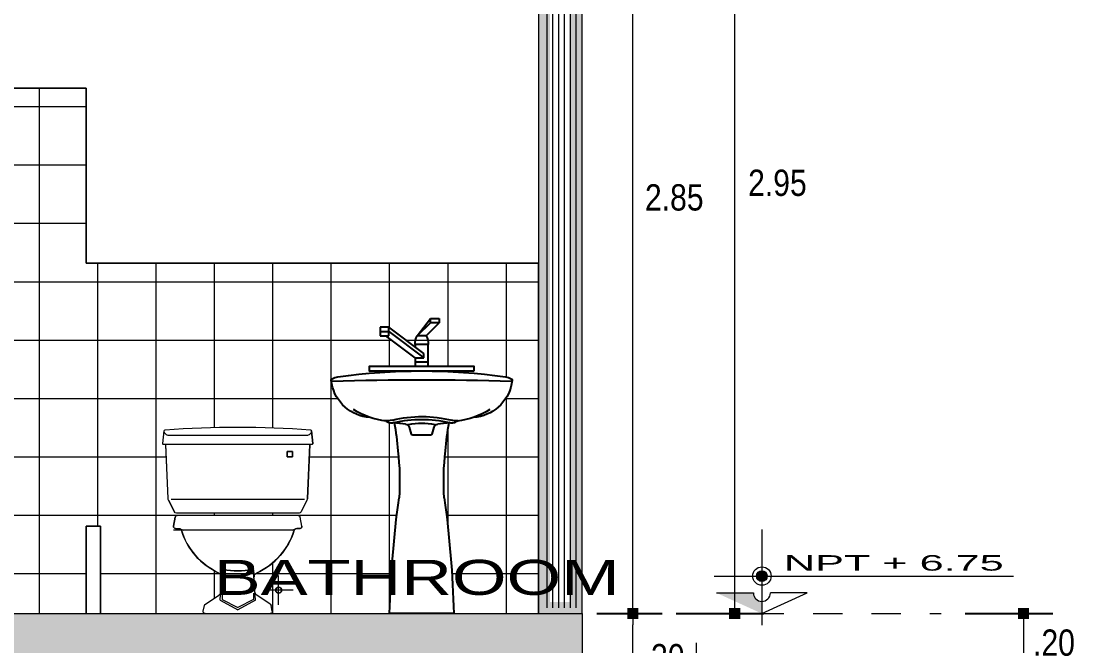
# Model space of a CAD drawing. Header units: millimetres. Extents: x 1555 to 3397, y 790 to 1592.
# Drawn here: x 1718.938 to 1722.561, y 797.353 to 799.492 of the extents above; entities that cross this region are included whole.
import ezdxf

# ---------------------------------------------------------------- set-up
doc = ezdxf.new("R2010")
doc.units = ezdxf.units.MM
doc.linetypes.add('CONTINUA', pattern=[0])
doc.linetypes.add('HIDDEN2', pattern=[4.7624999999999975, 3.174999999999998, -1.587499999999999])
doc.layers.get('0').update_dxf_attribs({"lineweight": 5})
doc.layers.get('Defpoints').update_dxf_attribs({"lineweight": 5})
for name, color, linetype, lineweight in [('0-Hach de Muro Alto', 145, 'Continuous', 5), ('0-Muro Alto', 145, 'Continuous', 5), ('02', 2, 'Continuous', 5), ('CONCRETO DE LOSA ALIGERADO', 251, 'Continuous', 5), ('COTA', 250, 'Continuous', 9), ('LOSA STDIO ARQ', 7, 'Continuous', 13), ('MURO ELEV', 7, 'Continuous', 20), ('TEXT2', 7, 'Continuous', 9), ('texto de escalera', 252, 'Continuous', 9)]:
    doc.layers.add(name, color=color, linetype=linetype, lineweight=lineweight)
doc.layers.add('0-SANIT', color=139, linetype='CONTINUA')
for name, color, linetype, lineweight, true_color in [('APARATOS-SANITARIOS-02', 7, 'Continuous', 13, 0x474e45), ('FLECHAS NPT', 7, 'Continuous', 13, 0x51594d), ('proyecccion', 7, 'Continuous', 9, 0x4b2a49), ('RELLENO DE MURO CORTE', 7, 'Continuous', 5, 0x5b605f), ('TEXTURA SH', 7, 'Continuous', 5, 0x5f8f9f)]:
    doc.layers.add(name, color=color, linetype=linetype, lineweight=lineweight, true_color=true_color)
doc.styles.add('DETALLES', font='techl___.ttf')
doc.styles.add('STYLE1', font='arial.ttf', dxfattribs={"width": 2, "height": 0.065})
doc.styles.add('TEXTO-AMBIENTES', font='GOTHIC.TTF', dxfattribs={"width": 1.5, "height": 0.125})
doc.dimstyles.new('50$0', dxfattribs={"dimscale": 0, "dimtxt": 0.09, "dimasz": 0.038, "dimexe": 0.1, "dimexo": 0.05, "dimgap": 0.02, "dimtad": 2, "dimtih": 1, "dimtoh": 1, "dimlfac": -1, "dimzin": 4, "dimdsep": 46, "dimtxsty": 'DETALLES', "dimblk": 'BOXFILLED', "dimcen": 2.5, "dimclrd": 256, "dimclre": 256, "dimclrt": 256, "dimazin": 0, "dimtfac": 1, "dimtmove": 0, "dimatfit": 2, "dimldrblk": 'DOT', "dimfxl": 0.2, "dimfxlon": 1, "dimtolj": 1, "dimtzin": 0, "dimlwd": -1, "dimarcsym": 0})

# ---------------------------------------------------------------- blocks, each defined once
blk = doc.blocks.new('08')
at = {"layer": '0-SANIT'}
for p, q in [((87.04507369212357, 233.2308533090098), (87.05211288917054, 233.2071760098524)), ((87.05690557095116, 233.2036008611932), (87.11744597145662, 233.203600861193)), ((87.05690557095116, 233.203600861193), (87.08717577120298, 233.203600861193)), ((87.12223865323803, 233.2071760098527), (87.12927785028481, 233.2308533090099)), ((86.97717577119894, 232.592428427897), (87.19717577120674, 232.592428427897))]:
    blk.add_line(p, q, dxfattribs=at)
for centre, radius, start, end in [((87.08717577120298, 231.4095175278598), 2.014083333333336, 81.8127209901912, 98.18727900978902), ((86.78067106628625, 233.3922352793988), 0.0035499504040664, 169.9329668459736, 264.4404851197214), ((86.78270501785846, 233.3918741847464), 0.0056157065251811, 114.2433873927923, 169.9329668459768), ((86.91916892234259, 233.4064563519532), 0.1426308050764352, 186.271216529078, 261.4036405348374), ((87.08717577120298, 223.7811008611924), 9.612499999999931, 88.17070290955546, 91.82929709044451), ((86.81409880926547, 233.3221610680384), 0.0820715027732099, 99.6425033521044, 114.2433873927923), ((87.2551826200652, 233.4064563519532), 0.1426308050764352, 278.5963594651625, 353.728783470922), ((87.36025273314226, 233.3221610680384), 0.0820715027732099, 65.75661260720769, 80.35749664789562), ((87.39164652454748, 233.3918741847464), 0.0056157065251811, 10.06703315402319, 65.75661260720769), ((87.39368047612155, 233.3922352793988), 0.0035499504040664, 275.5595148802786, 10.06703315402639), ((86.99233165990881, 233.5022300300934), 0.2518801346262582, 236.6590644080008, 263.892049885382), ((87.18201988249893, 233.5022300300934), 0.2518801346262582, 276.107950114618, 303.3409355919985), ((86.90301126640954, 233.2937886516301), 0.0288266701460281, 259.6849349654652, 277.9747523212645), ((86.96487908254677, 233.3349897902662), 0.0825706157966858, 268.246867262015, 285.2849628650103), ((86.9619843213277, 233.2398056914471), 0.0124883234263201, 48.17242747926685, 82.53150097110539), ((86.98313447142937, 233.263437949382), 0.0192262231477329, 228.1724274792721, 299.5083657987724), ((87.08717577120298, 232.8417080040499), 0.4256730832410486, 76.33964633221233, 104.1881902887282), ((87.08717577120298, 232.8417080040499), 0.4158928571427728, 76.85632422889596, 103.1436757711107), ((86.36744147079719, 233.1154117162655), 0.6388010195241876, 3.09813212779548, 11.86063549345851), ((87.09283075452907, 233.8562352494145), 0.6177148430277891, 260.6622783658492, 264.364243709984), ((87.0306956467788, 233.226578754988), 0.0150000000006843, 16.55707137709067, 84.36424371143045), ((87.08717577120298, 232.9894758611926), 0.2551250000003096, 79.84078427998246, 100.1592157200175), ((87.14365589562867, 233.226578754989), 0.0149999999995669, 95.63575629103718, 163.4429286253829), ((87.0815207878758, 233.8562352494276), 0.6177148430411902, 275.6357562900782, 279.3377216342137), ((87.80691007160841, 233.1154117162655), 0.6388010195241876, 168.1393645065415, 176.9018678722045), ((87.1912170709784, 233.263437949382), 0.0192262231477329, 240.4916342012276, 311.8275725207279), ((87.20947245986102, 233.3349897902662), 0.0825706157966858, 254.7150371349929, 274.8521757056616), ((87.21236722108007, 233.2398056914471), 0.0124883234263201, 106.4995351413463, 131.8275725207331), ((87.27134027599823, 233.2937886516301), 0.0288266701460281, 262.0252476775565, 280.3150650345349), ((87.05690557095132, 233.2086008611924), 0.0049999999992968, 196.5570713736504, 269.999999998046), ((87.1174459714565, 233.2086008611931), 0.0050000000000541, 270.0000000008142, 343.4429286251789), ((86.20506317576022, 233.0481040346304), 0.8066988150755797, 355.7673589135829, 7.251999638275732), ((87.96928836664542, 233.0481040346304), 0.8066988150755797, 172.7480003617243, 184.2326410864154), ((90.68507814864051, 232.4886815767202), 3.709353508330822, 172.2550944807594, 178.3972862208375), ((83.48927339376498, 232.4886815767202), 3.709353508330992, 1.602713779162419, 7.744905519240548)]:
    blk.add_arc(centre, radius, start, end, dxfattribs=at)
blk = doc.blocks.new('Faucet - single handle front')
for p, q in [((-2, 6), (-2, 5.5)), ((-1, 6), (-2, 6)), ((-0.5, 4), (-2, 5.5)), ((-2, 5.5), (-1, 5.5)), ((-1, 5.5), (-1, 6)), ((0.5, 4), (-1, 6)), ((-1, 5.5), (0.5, 4)), ((-0.25, 2), (3.75, 5)), ((3.75, 4.5), (3.75, 5)), ((3.75, 5), (4.75, 5)), ((4.75, 5), (4.75, 4.5)), ((-0.5, 4), (0.5, 4)), ((3.75, 4.5), (-0.25, 1.5)), ((0.75, 1.5), (4.087420000000009, 4.002999999999985)), ((3.75, 4), (3.75, 4.5)), ((4.75, 4.5), (3.75, 4.5)), ((4.75, 4), (3.75, 4)), ((4.75, 4.5), (4.75, 4)), ((-0.75, 3), (0.75, 3)), ((-0.75, 0.5), (-0.75, 3)), ((0.75, 3), (0.75, 2.738600000000019)), ((-0.25, 1.5), (-0.25, 2)), ((0.75, 1.5), (-0.25, 1.5)), ((0.75, 1.5), (0.75, 0.5)), ((-0.75, 1), (0.75, 1))]:
    blk.add_line(p, q)
blk.add_lwpolyline([(-6, 0), (-6, 0.5), (6, 0.5), (6, 0)], close=True)
for centre, start, end in [((1.254260000000002, 3.030199999999978), 151.0646, 180.8629), ((-1.254260000000002, 3.030199999999978), 359.1371, 28.93536)]:
    blk.add_arc(centre, 2.004481999999999, start, end)
blk = doc.blocks.new('A$C595F2AF5')
at = {"layer": 'APARATOS-SANITARIOS-02'}
for p, q in [((-0.2499080307029544, 0.0879396269036761), (-0.2455712646665233, 0.1313072872643488)), ((-0.22990324565626, 0.1156367212921623), (0.2443458891061709, 0.1156367212921623)), ((0.2643506741510464, 0.0879396269036761), (0.2600139081164343, 0.1313072872643488)), ((-0.2469233926785819, 0.0846416390098739), (0.2613660361266739, 0.0846416390098739)), ((-0.2313771207309401, -0.1001260242816215), (-0.2391952191983364, 0.0835992896739981)), ((0.245819764180851, -0.1001260242816215), (0.2536378626459736, 0.0835992896739981)), ((-0.1807488546974127, 0.04264830172371601), (-0.1807488546974127, 0.06114536695702099)), ((-0.1807488546974127, 0.06114536695702099), (-0.1622517894643352, 0.06114536695702099)), ((-0.1622517894643352, 0.04264830172371601), (-0.1807488546974127, 0.04264830172371601)), ((-0.1622517894643352, 0.06114536695702099), (-0.1622517894643352, 0.04264830172371601)), ((-0.2298073400497742, -0.1061955444673686), (-0.2099553663747429, -0.1458994918167491)), ((-0.2208923018588393, -0.103328537412267), (0.2353349453092051, -0.103328537412267)), ((0.2442499834996852, -0.1061955444673686), (0.2243980098241991, -0.1458994918167491)), ((-0.2126470131565838, -0.1952406418962482), (-0.2069790241853298, -0.1640667025536686)), ((-0.2028010839535455, -0.1503210815184275), (0.2172437274034564, -0.1503210815184275)), ((-0.200093027355706, -0.1583198124295677), (0.214535670805617, -0.1583198124295677)), ((0.2270896566064948, -0.1952406418962482), (0.2214216676352407, -0.1640667025536686)), ((-0.2067447301592438, -0.2023128324432264), (-0.1944960225750947, -0.2023128324432264)), ((-0.1799534254946593, -0.2083118806273205), (0.2271864217923394, -0.2083118806273205)), ((0.2211873736100642, -0.2023128324432264), (0.2089386660250057, -0.2023128324432264)), ((-0.0530044169045141, -0.4482738079742603), (-0.0469966700734403, -0.3461421118619228)), ((0.0674470603526061, -0.4482738079742603), (0.0614393135233513, -0.3461421118619228)), ((-0.1327564692269334, -0.4642712697972229), (-0.1327564692269334, -0.3642871334030815)), ((-0.1827485374255957, -0.4142792015996975), (-0.0827644010305449, -0.4142792015996975)), ((-0.10385895178797, -0.4616849703307935), (-0.0580340490701019, -0.4314153098192719)), ((-0.0466089235928848, -0.4238684379448614), (-0.0462102903898085, -0.4460418037425598)), ((0.0610515670427958, -0.4238684379448614), (0.0606529338397195, -0.4460418037425598)), ((0.118301595237881, -0.4616849703307935), (0.0724766925195581, -0.4314153098192719)), ((-0.1109909781994247, -0.4858313451398999), (-0.106851360922974, -0.4660885550493959)), ((-0.0530044169045141, -0.4482738079742603), (0.0072213217249555, -0.4809484954347454)), ((-0.0462102903898085, -0.4460418037425598), (0.0072213217249555, -0.4738382964106905)), ((0.0606529338397195, -0.4460418037425598), (0.0072213217249555, -0.4738382964106905)), ((0.0674470603526061, -0.4482738079742603), (0.0072213217249555, -0.4809484954347454)), ((0.1254336216493357, -0.4858313451398999), (0.121294004371066, -0.4660885550493959)), ((0.1185836898198431, -0.4942665107163294), (-0.1041410463694774, -0.4942665107163294))]:
    blk.add_line(p, q, dxfattribs=at)
blk.add_circle((-0.1327564692269334, -0.4142792015996975), 0.0099984136394753, dxfattribs=at)
for centre, radius, start, end in [((-0.2415917472999354, 0.1309093355279174), 0.0039993654557901, 94.47587080924713, 174.289406862503), ((-0.2288223222290071, 0.1323854882519981), 0.0167836107591696, 183.6832918305656, 273.6926049631719), ((0.0072213217249555, -3.047673883982156), 3.192306004828801, 85.52412919072685, 94.47587080927313), ((0.2432649656784633, 0.1323854882519981), 0.0167836107591696, 266.3073950368281, 356.3167081694343), ((0.2560343907493916, 0.1309093355279174), 0.0039993654557901, 5.710593137497049, 85.52412919075284), ((-0.2469233926785819, 0.0876411631014662), 0.0029995240918426, 174.289406862503, 270), ((-0.238196281850378, 0.0836417976457824), 0.0009998413639475, 90, 182.4366482468057), ((0.25263892529847, 0.0836417976457824), 0.0009998413639475, 357.5633517531943, 90), ((0.2613660361266739, 0.0876411631014662), 0.0029995240918426, 270, 5.710593137497049), ((-0.2163930605097448, -0.0994884046982634), 0.014997620459213, 182.4366482468057, 206.565051177078), ((0.2308357039596558, -0.0994884046982634), 0.014997620459213, 333.434948822922, 357.5633517531943), ((-0.2028010839535455, -0.142322350605923), 0.0079987309115803, 206.565051177078, 270), ((-0.200093027355706, -0.1653187019768438), 0.0069988895476327, 90, 169.6951535312304), ((0.214535670805617, -0.1653187019768438), 0.0069988895476327, 10.30484646876953, 90), ((0.2172437274034564, -0.142322350605923), 0.0079987309115803, 270, 333.434948822922), ((-0.2067447301592438, -0.1963137842591322), 0.0059990481836852, 169.6951535312304, 270), ((-0.1967702223114429, -0.2144772669877284), 0.0123751950375931, 29.88132701369106, 79.41052305709412), ((-0.1797307635447396, -0.1939309382834153), 0.0143826659923272, 226.6182064325066, 270.8870469194073), ((0.039001210996048, -0.1410143389585983), 0.2348884714201915, 196.6490395032289, 245.817523953367), ((-0.0245585675461371, -0.1410143389585983), 0.2348884714201915, 294.182476046633, 343.3509604967711), ((0.1941734069946506, -0.1939309382834153), 0.0143826659923272, 269.1129530805927, 313.3817935674934), ((0.2112128657595349, -0.2144772669877284), 0.0123751950375931, 100.5894769429058, 150.1186729863089), ((0.2211873736100642, -0.1963137842591322), 0.0059990481836852, 270, 10.30484646876953), ((-0.0633631377500024, -0.3689717889811845), 0.014997620459213, 356.6335393365656, 65.81752395336697), ((-0.0440023220403418, -0.3463182499818913), 0.0029995240918426, 78.91429334802227, 176.6335393365656), ((0.0072213217249555, -0.0848839533990713), 0.2634057181805171, 258.9142933480223, 281.0857066519777), ((0.0584449654902528, -0.3463182499818913), 0.0029995240918426, 3.366460663434391, 101.0857066519777), ((0.0778057811980943, -0.3689717889811845), 0.014997620459213, 114.182476046633, 183.3664606634345), ((-0.0663001691332283, -0.4189013225033023), 0.014997620459213, 303.4467748077149, 356.6335393365656), ((0.0807428125813203, -0.4189013225033023), 0.014997620459213, 183.3664606634345, 236.553225192285), ((-0.1000014290925719, -0.4675248310778671), 0.0069988895476327, 123.4467748077149, 168.1579238846659), ((0.1144440725424829, -0.4675248310778671), 0.0069988895476327, 11.84207611533414, 56.55322519228507), ((-0.1041410463694774, -0.4872676211681437), 0.0069988895476327, 168.1579238846659, 270), ((0.1185836898198431, -0.4872676211681437), 0.0069988895476327, 270, 11.84207611533414)]:
    blk.add_arc(centre, radius, start, end, dxfattribs=at)
blk = doc.blocks.new('_BOXFILLED')
at = {"color": 0, "linetype": 'ByBlock'}
blk.add_line((-0.5, 0), (-1, 0), dxfattribs=at)
blk.add_solid([(-0.5, 0.5), (0.5, 0.5), (-0.5, -0.5), (0.5, -0.5)], dxfattribs=at)
blk = doc.blocks.new('*D542')
at = {"layer": 'COTA', "lineweight": -2, "transparency": 16777216}
for p, q in [((1720.909811800446, 797.4632360778785), (1721.133232467615, 797.4632360778785)), ((1720.909811800446, 797.1632360778785), (1721.133232467615, 797.1632360778785))]:
    blk.add_line(p, q, dxfattribs=at)
at = {"layer": 'COTA', "transparency": 16777216}
blk.add_line((1721.033232467616, 797.2012360778785), (1721.033232467616, 797.4252360778785), dxfattribs=at)
at = {"layer": 'Defpoints', "color": 0, "transparency": 16777216}
for p in [(1720.859811800446, 797.4632360778785), (1721.033232467616, 797.4632360778785), (1720.859811800446, 797.1632360778785)]:
    blk.add_point(p, dxfattribs=at)
at = {"layer": 'COTA', "transparency": 16777216, "xscale": 0.038, "yscale": 0.038, "zscale": 0.038}
for p, rotation in [((1721.033232467616, 797.4632360778785), 90), ((1721.033232467616, 797.1632360778785), 270)]:
    blk.add_blockref('_BOXFILLED', p, dxfattribs=dict(at, rotation=rotation))
at = {"layer": 'COTA', "transparency": 16777216, "insert": (1721.138758783405, 797.3132360778787), "char_height": 0.09, "attachment_point": 5, "style": 'DETALLES'}
blk.add_mtext('\\A1;.30', dxfattribs=at)
blk = doc.blocks.new('_Dot')
at = {"layer": '02', "color": 0, "lineweight": -2}
blk.add_line((-0.5, 0), (-1, 0), dxfattribs=at)
at = {"layer": '02', "color": 0, "const_width": 0.5}
blk.add_lwpolyline([(-0.25, 0, 1), (0.25, 0, 1)], format="xyb", close=True, dxfattribs=at)
blk = doc.blocks.new('*D543')
at = {"layer": 'COTA', "lineweight": -2, "transparency": 16777216}
for p, q in [((1720.909811800446, 800.3132360778703), (1721.133232467615, 800.3132360778703)), ((1720.909811800446, 797.4632360778785), (1721.133232467615, 797.4632360778785))]:
    blk.add_line(p, q, dxfattribs=at)
at = {"layer": 'COTA', "transparency": 16777216}
blk.add_line((1721.033232467616, 797.5012360778785), (1721.033232467616, 800.2752360778703), dxfattribs=at)
at = {"layer": 'Defpoints', "color": 0, "transparency": 16777216}
for p in [(1720.859811800446, 800.3132360778703), (1721.033232467616, 800.3132360778703), (1720.859811800446, 797.4632360778785)]:
    blk.add_point(p, dxfattribs=at)
at = {"layer": 'COTA', "transparency": 16777216, "xscale": 0.038, "yscale": 0.038, "zscale": 0.038}
for p, rotation in [((1721.033232467616, 800.3132360778703), 90), ((1721.033232467616, 797.4632360778785), 270)]:
    blk.add_blockref('_BOXFILLED', p, dxfattribs=dict(at, rotation=rotation))
at = {"layer": 'COTA', "transparency": 16777216, "insert": (1721.1752719413, 798.8882360778747), "char_height": 0.09, "attachment_point": 5, "style": 'DETALLES'}
blk.add_mtext('\\A1;2.85', dxfattribs=at)
blk = doc.blocks.new('*D547')
at = {"layer": 'COTA', "lineweight": -2, "transparency": 16777216}
for p, q in [((1722.172065817117, 797.4632360778785), (1722.472065817117, 797.4632360778785)), ((1722.172065817117, 797.2632360778784), (1722.472065817117, 797.2632360778784))]:
    blk.add_line(p, q, dxfattribs=at)
at = {"layer": 'COTA', "transparency": 16777216}
blk.add_line((1722.372065817117, 797.4252360778785), (1722.372065817117, 797.3012360778785), dxfattribs=at)
at = {"layer": 'Defpoints', "color": 0, "transparency": 16777216}
for p in [(1722.089438430541, 797.4632360778785), (1722.089438430541, 797.2632360778784), (1722.372065817117, 797.2632360778784)]:
    blk.add_point(p, dxfattribs=at)
at = {"layer": 'COTA', "transparency": 16777216, "xscale": 0.038, "yscale": 0.038, "zscale": 0.038}
for p, rotation in [((1722.372065817117, 797.4632360778785), 90), ((1722.372065817117, 797.2632360778784), 270)]:
    blk.add_blockref('_BOXFILLED', p, dxfattribs=dict(at, rotation=rotation))
at = {"layer": 'COTA', "transparency": 16777216, "insert": (1722.476210553959, 797.3632360778787), "char_height": 0.09, "attachment_point": 5, "style": 'DETALLES'}
blk.add_mtext('\\A1;.20', dxfattribs=at)
blk = doc.blocks.new('*D551')
at = {"layer": 'COTA', "lineweight": -2, "transparency": 16777216}
for p, q in [((1721.182276456017, 800.4132360778704), (1721.482276456017, 800.4132360778704)), ((1721.182276456017, 797.4632360778785), (1721.482276456017, 797.4632360778785))]:
    blk.add_line(p, q, dxfattribs=at)
at = {"layer": 'COTA', "transparency": 16777216}
blk.add_line((1721.382276456017, 797.5012360778785), (1721.382276456017, 800.3752360778703), dxfattribs=at)
at = {"layer": 'Defpoints', "color": 0, "transparency": 16777216}
for p in [(1720.859811800445, 800.4132360778704), (1721.382276456017, 800.4132360778704), (1720.859811800446, 797.4632360778785)]:
    blk.add_point(p, dxfattribs=at)
at = {"layer": 'COTA', "transparency": 16777216, "xscale": 0.038, "yscale": 0.038, "zscale": 0.038}
for p, rotation in [((1721.382276456017, 800.4132360778704), 90), ((1721.382276456017, 797.4632360778785), 270)]:
    blk.add_blockref('_BOXFILLED', p, dxfattribs=dict(at, rotation=rotation))
at = {"layer": 'COTA', "transparency": 16777216, "insert": (1721.528658034964, 798.9382360778746), "char_height": 0.09, "attachment_point": 5, "style": 'DETALLES'}
blk.add_mtext('\\A1;2.95', dxfattribs=at)

msp = doc.modelspace()

# ---------------------------------------------------------------- hatches: boundary and pattern name
at = {"linetype": 'Continuous'}
h = msp.add_hatch(color=256, dxfattribs=at)
h.paths.add_polyline_path([(1721.475468365607, 797.4632360778783), (1721.475468365607, 797.504926701366, -0.4142135623731483), (1721.446540239861, 797.5338548271126), (1721.412352282992, 797.5338548271126), (1721.395748355455, 797.4995641072007)])
h.paths.add_polyline_path([(1721.395748355455, 797.4995641072007), (1721.412352282992, 797.5338548271126), (1721.320499117042, 797.5338548271126)])
at = {"layer": 'CONCRETO DE LOSA ALIGERADO'}
h = msp.add_hatch(dxfattribs=at)
h.set_pattern_fill('CONCRETE', color=256, scale=0.18, style=0, pattern_type=2)
h.set_pattern_definition([(45, (290.8531900736515, -163.357385464063), (0, 0.1800008193761351), [0.0254556, -0.050913, 0.0127278, -0.0763668, 0.0254556, -0.06363964116000001]), (135, (290.9701900736515, -163.348385464063), (-0.1800008193761351, 0), [0.02545578, -0.0381834, 0.0127278, -0.063639, 0.02545578, -0.08909668116000001]), (63.43494882, (290.8261900736516, -163.3843854640631), (9.1798e-12, 0.1800000000000169), [0.02012399999999982, -0.08049599999999918, 0.02012399999999982, -0.08050211801999918]), (116.5650512, (290.8261900736516, -163.3843854640631), (-7.20117e-11, 0.1800000000000169), [0.02012399999999982, -0.08049599999999918, 0.02012399999999982, -0.08050211801999918]), (0, (290.8261900736516, -163.3663854640631), (0, 0.18), [0.009000000000000001, -0.07200000000000001, 0.018, -0.07200000000000001, 0.009000000000000001]), (0, (290.8261900736516, -163.339385464063), (0, 0.18), [-0.027, 0.018, -0.07200000000000001, 0, -0.063, 0]), (0, (290.8261900736516, -163.3303854640631), (0, 0.18), [-0.07200000000000001, 0, -0.05400000000000001, 0.018, -0.036, 0]), (0, (290.8261900736516, -163.3033854640631), (0, 0.18), [-0.036, 0, -0.045, 0.018, -0.081, 0]), (0, (290.8261900736516, -163.276385464063), (0, 0.18), [-0.036, 0.018, -0.07200000000000001, 0.018, -0.036, 0]), (0, (290.8261900736516, -163.2313854640631), (0, 0.18), [-0.027, 0.018, -0.036, 0, -0.099, 0]), (0, (290.8261900736516, -163.2223854640631), (0, 0.18), [-0.036, 0, -0.108, 0.018, -0.018, 0]), (90, (290.8351900736516, -163.348385464063), (-0.18, 0), [-0.05400000000000001, 0, -0.05400000000000001, 0, -0.07200000000000001, 0]), (90, (290.8531900736515, -163.3843854640631), (-0.18, 0), [-0.027, 0.018, -0.07200000000000001, 0, -0.063, 0]), (90, (290.8711900736516, -163.3843854640631), (-0.18, 0), [-0.07200000000000001, 0, -0.063, 0.018, -0.027, 0]), (90, (290.9701900736515, -163.3843854640631), (-0.18, 0), [-0.036, 0.018, -0.09, 0.018, -0.018, 0]), (90, (290.8441900736516, -163.3663854640631), (-0.18, 0), [-0.05400000000000001, 0, -0.063, 0, -0.063, 0]), (90, (290.8621900736516, -163.3663854640631), (-0.18, 0), [-0.045, 0, -0.099, 0, -0.036, 0]), (90, (290.8801900736517, -163.357385464063), (-0.18, 0), [-0.09, 0, -0.027, 0, -0.063, 0]), (90, (290.8891900736517, -163.3753854640631), (-0.18, 0), [-0.081, 0, -0.036, 0, -0.045, 0]), (90, (290.9071900736514, -163.348385464063), (-0.18, 0), [-0.07200000000000001, 0, -0.027, 0, -0.07200000000000001, 0]), (90, (290.9161900736514, -163.339385464063), (-0.18, 0), [-0.081, 0, -0.036, 0, -0.063, 0]), (90, (290.9251900736515, -163.3843854640631), (-0.18, 0), [-0.108, 0, -0.045, 0, -0.027, 0]), (90, (290.9341900736515, -163.357385464063), (-0.18, 0), [-0.036, 0, -0.07200000000000001, 0, -0.07200000000000001, 0]), (90, (290.9431900736515, -163.3663854640631), (-0.18, 0), [-0.081, 0, -0.045, 0, -0.05400000000000001, 0]), (90, (290.9521900736515, -163.3753854640631), (-0.18, 0), [-0.07200000000000001, 0, -0.05400000000000001, 0, -0.05400000000000001, 0]), (90, (290.9701900736515, -163.3663854640631), (-0.18, 0), [-0.05400000000000001, 0, -0.05400000000000001, 0, -0.07200000000000001, 0]), (90, (290.9881900736516, -163.357385464063), (-0.18, 0), [-0.07200000000000001, 0, -0.036, 0, -0.07200000000000001, 0]), (90, (290.9971900736516, -163.348385464063), (-0.18, 0), [-0.027, 0, -0.108, 0, -0.045, 0])])
h.paths.add_polyline_path([(1720.609811800446, 797.1632360778783), (1720.859811800446, 797.1632360778784), (1720.859811800446, 797.4632360778874), (1711.859811800447, 797.4632360778874), (1711.859811800447, 797.1632360778784), (1712.109811800447, 797.1632360778785), (1712.109811800447, 797.2632360778875), (1715.559811800447, 797.2632360778787), (1715.559811800447, 797.1632360778785), (1715.809811800447, 797.1632360778785), (1715.809811800447, 797.2632360778787), (1716.909811800448, 797.2632360778786), (1716.909811800448, 797.1632360778787), (1717.159811800446, 797.1632360778785), (1717.159811800446, 797.2632360778787), (1720.609811800446, 797.2632360778875)])
at = {"layer": 'FLECHAS NPT', "ltscale": 0.8}
h = msp.add_hatch(color=256, dxfattribs=at)
h.paths.add_polyline_path([(1721.475468365608, 797.5732694690561), (1721.475468365608, 797.591658923495), (1721.457078911169, 797.591658923495, 0.414213562373095)])
h.paths.add_polyline_path([(1721.493857820047, 797.591658923495), (1721.475468365608, 797.591658923495), (1721.475468365608, 797.5732694690561, 0.414213562373095)])
h.paths.add_polyline_path([(1721.493857820047, 797.591658923495, 0.414213562373095), (1721.475468365608, 797.6100483779338), (1721.475468365608, 797.591658923495)])
h.paths.add_polyline_path([(1721.475468365608, 797.591658923495), (1721.475468365608, 797.6100483779338, 0.414213562373095), (1721.457078911169, 797.591658923495)])
at = {"layer": 'RELLENO DE MURO CORTE'}
h = msp.add_hatch(dxfattribs=at)
h.set_pattern_fill('_USER', color=256, scale=0.02, angle=90, style=0, pattern_type=0)
h.set_pattern_definition([(90, (-15.16078076345252, 10.08726843594229), (-0.02, 1.224606353822377e-18), [])])
h.paths.add_polyline_path([(1720.839811800446, 800.2932360778761), (1720.729811800446, 800.2932360778761), (1720.729811800446, 797.4832360778785), (1720.839811800446, 797.4832360778785)])
at = {"layer": 'TEXTURA SH'}
h = msp.add_hatch(dxfattribs=at)
h.set_pattern_fill('_USER', color=256, scale=0.2, angle=90, style=0, double=1, pattern_type=0)
h.set_pattern_definition([(90, (0, 0), (-0.2, 1.224606353822377e-17), []), (180, (0, 0), (-2.449212707644755e-17, -0.2), [])])
h.paths.add_polyline_path([(1719.430686623931, 798.0923990926623, -0.03907921678244236), (1719.928936976968, 798.0923990926622, -0.3630491229338544), (1719.93260438684, 798.0888098758594), (1719.936941152878, 798.0454422154988, -0.4437164408480133), (1719.933956514853, 798.0421442276045), (1719.926272696664, 798.0421442276045), (1719.918410242905, 797.8573765643124, -0.1056707213335094), (1719.916840462223, 797.8513070441267), (1719.896988488549, 797.8116030967785, -0.2840790438422734), (1719.889834206128, 797.8071815070773), (1719.469789394771, 797.8071815070773, -0.2840790438366647), (1719.46263511235, 797.8116030967783), (1719.442783138676, 797.8513070441265, -0.1056707213395275), (1719.441213357994, 797.8573765643126), (1719.433350904238, 798.0421442276047), (1719.425667086048, 798.0421442276045, -0.4437164408295418), (1719.422682448024, 798.0454422154986), (1719.42701921406, 798.0888098758592, -0.3630491228744778)], flags=16)
h.paths.add_polyline_path([(1718.615859147809, 798.4646007135981, -1), (1718.755936366846, 798.4646007135981, -1)], flags=16)
h.paths.add_polyline_path([(1719.49285971518, 797.7491889843192), (1719.492859781443, 797.7491889843193, -0.1240485448414058), (1719.486044362105, 797.7509062626937, 0.2198860968147729), (1719.615371026843, 797.6022123106196, -0.3113886581931119), (1719.62419908114, 797.5876501090163), (1719.625593808652, 797.6113604767327, -0.4542476396864336), (1719.629164896662, 797.6141278935686, 0.09704396884753576), (1719.730458704237, 797.6141278935684, -0.4542476396607027), (1719.734029792248, 797.6113604767327), (1719.735424519762, 797.5876501090152, -0.3113886582178247), (1719.744252574057, 797.6022123106201, 0.2198860968132108), (1719.873579238795, 797.7509062626937, -0.1230649855574276), (1719.866819553282, 797.749189092049), (1719.866847386816, 797.7491892267113, 0.1567061608091057), (1719.875209135734, 797.7519295356736, -0.1467558124204738), (1719.881529144752, 797.7551897561516), (1719.893777852334, 797.755189756152, 0.4679280380102448), (1719.899680135331, 797.7622619466988), (1719.89401214636, 797.7934358860415, 0.3624646087647312), (1719.88712614953, 797.7991827761656), (1719.472497451369, 797.7991827761656, 0.3624646087628604), (1719.465611454539, 797.7934358860416), (1719.459943465567, 797.7622619466987, 0.4679280380051562), (1719.465845748565, 797.755189756152), (1719.478094456149, 797.7551897561516, -0.1467558125783224), (1719.484414465173, 797.7519295356683, 0.1581935695449581)], flags=16)
h.paths.add_polyline_path([(1719.849284911639, 798.0186479555518), (1719.867781976872, 798.0186479555518), (1719.867781976872, 798.0001508903185), (1719.849284911639, 798.0001508903185)], flags=0)
h.paths.add_polyline_path([(1718.653798544986, 798.4646007135981, -1), (1718.717996969669, 798.4646007135981, -1)], flags=0)
h.paths.add_polyline_path([(1720.324811800384, 798.4144085111745), (1720.369811800384, 798.4594085111745), (1720.339811800384, 798.4594085111745), (1720.294811800384, 798.4144085111745)], flags=16)
h.paths.add_polyline_path([(1719.999811800384, 798.2636634615403, -0.2478898229308104), (1720.003035161444, 798.2678022889459, -0.07043195276745214), (1720.025138645839, 798.274188981789, -0.03546890884489629), (1720.309811800384, 798.2944085111748), (1720.129811800384, 798.2944085111745), (1720.129811800384, 798.3094085111745), (1720.287311800384, 798.3094085111745), (1720.287311800384, 798.3394085111745), (1720.1873092035, 798.4144085111745), (1720.167311800384, 798.4144085111745), (1720.167311800384, 798.4294085111745), (1720.167311800384, 798.4444085111745), (1720.197311800384, 798.4444085111745), (1720.287311800384, 798.3769085111745), (1720.287311800384, 798.3844085111746), (1720.332311800384, 798.3844085111746), (1720.332311800384, 798.3094085111745), (1720.489811800384, 798.3094085111745), (1720.489811800384, 798.2944085111745), (1720.309811800384, 798.2944085111748, -0.03573894834407659), (1720.596635750137, 798.2738807189436, -0.06379470761123925), (1720.616588439324, 798.267802288946, -0.2478898229224092), (1720.619811800384, 798.2636634615407, -0.47380844932761), (1720.61619822252, 798.2595244282643, 0.0159292107346762), (1720.003875440572, 798.2595387701787, -0.5165789756875072)], flags=16)
h.paths.add_polyline_path([(1719.829788005041, 797.5432233869951, -1), (1719.809791177762, 797.5432233869951, -1)], flags=16)
edge = h.paths.add_edge_path()
edge.add_arc((1720.404655912446, 798.373037680181), 0.2518801346263325, 276.1079526238716, 289.7999328934635)
edge.add_arc((1720.49391837561, 798.1646043571393), 0.02882667014610254, 262.141496872694, 278.2728350500489)
edge.add_arc((1720.477818650107, 798.2772640020584), 0.1426308050764683, 278.1611329991602, 353.7287845474347)
edge.add_arc((1720.616328707242, 798.2630720042484), 0.003549950404056883, 267.9915424837188, 336.97905675201173, ccw=False)
edge.add_arc((1720.309811800604, 788.6519085111694), 9.612499999997329, 88.17342308747796, 91.82385673920813)
edge.add_arc((1720.003450970496, 798.2630632521254), 0.003549950404056884, 185.9517314278491, 276.8673256956735, ccw=False)
edge.add_arc((1720.141804951561, 798.2772640015504), 0.1426308050764683, 185.8626307953499, 261.4036455072378)
edge.add_arc((1720.125647265587, 798.1645963070717), 0.02882667014569452, 259.6850203818558, 277.9747737549722)
edge.add_arc((1720.214967690177, 798.3730376796831), 0.2518801346263326, 250.200062068552, 262.1419578862426)
edge.add_arc((1720.187429043853, 798.2058047011701), 0.08257061579616956, 265.2077558000195, 283.9234048616109)
edge.add_arc((1720.187412015705, 798.2058005112098), 0.08257061579624564, 268.3201184407696, 283.93557312529725, ccw=False)
edge.add_arc((1720.18442728095, 798.1107898088374), 0.01248832342634873, 46.97235582518772, 87.41080328247102, ccw=False)
edge.add_arc((1720.205770500608, 798.1342455993633), 0.01922622314766897, 228.172427478123, 299.5083658014905)
edge.add_arc((1719.590077499978, 797.9862193662455), 0.638801019525301, 3.098132155623773, 11.860635493549125, ccw=False)
edge.add_arc((1719.427699204941, 797.9189116846114), 0.8066988150757356, -4.232641086366812, 7.251999660100921, ccw=False)
edge.add_arc((1723.907714177822, 797.3594892267014), 3.709353508330805, 172.2550944807516, 178.3972862208344)
edge.add_line((1720.19981180038, 797.4632360778785), (1719.791174168544, 797.4632360778791))
edge.add_arc((1719.791174168544, 797.4702349674267), 0.0069988895475981, 270, 371.8420761157098)
edge.add_line((1719.798024100374, 797.4716712434555), (1719.793884483097, 797.4914140335454))
edge.add_arc((1719.787034551267, 797.4899777575171), 0.006998889547536358, 11.84207611206623, 56.55322519014773)
edge.add_line((1719.790892073963, 797.4958176182645), (1719.745067171246, 797.5260872787751))
edge.add_arc((1719.753333291308, 797.5386012660915), 0.01499762045928464, 183.3664606641949, 236.5532251923116, ccw=False)
edge.add_line((1719.738361551145, 797.5377205754935), (1719.740037539079, 797.5092287806206))
edge.add_line((1719.740037539079, 797.5092287806206), (1719.67981180045, 797.4765540931601))
edge.add_line((1719.67981180045, 797.4765540931601), (1719.619586061822, 797.5092287806206))
edge.add_line((1719.619586061822, 797.5092287806206), (1719.621262049756, 797.5377205754938))
edge.add_arc((1719.606290309593, 797.5386012660916), 0.01499762045935389, 303.4467748072096, 356.63353933672323, ccw=False)
edge.add_line((1719.614556429655, 797.526087278775), (1719.568731526937, 797.4958176182645))
edge.add_arc((1719.572589049632, 797.4899777575166), 0.006998889547705224, 123.4467748046942, 168.157923878443)
edge.add_line((1719.565739117803, 797.4914140335461), (1719.561599500525, 797.4716712434558))
edge.add_arc((1719.568449432355, 797.4702349674267), 0.00699888954763334, 168.1579238815576, 270)
edge.add_line((1719.568449432355, 797.4632360778791), (1719.209811800448, 797.4632360778785))
edge.add_line((1719.209811800448, 797.4632360778785), (1719.209811800448, 797.7632360778784))
edge.add_line((1719.209811800448, 797.7632360778784), (1719.159811800448, 797.7632360778784))
edge.add_line((1719.159811800448, 797.7632360778784), (1719.159811800448, 797.4632360778785))
edge.add_line((1719.159811800448, 797.4632360778785), (1718.259811800444, 797.4632360778785))
edge.add_line((1718.259811800444, 797.4632360778785), (1718.259811800444, 799.2632360778784))
edge.add_line((1718.259811800444, 799.2632360778784), (1719.159811800448, 799.2632360778784))
edge.add_line((1719.159811800448, 799.2632360778784), (1719.159811800448, 798.6632360778785))
edge.add_line((1719.159811800448, 798.6632360778785), (1720.709811800446, 798.6632360778785))
edge.add_line((1720.709811800446, 798.6632360778785), (1720.709811800446, 797.4632360778785))
edge.add_line((1720.709811800446, 797.4632360778785), (1720.419811800388, 797.4632360778785))
edge.add_arc((1716.711909422946, 797.3594892267014), 3.709353508331015, 1.602713779165484, 7.744905519247824)
edge.add_arc((1721.191924395827, 797.9189116846117), 0.8066988150757541, 172.7480003396385, 184.2326410863828, ccw=False)
edge.add_arc((1721.029546100791, 797.9862193662469), 0.6388010195249713, 168.1393645066888, 176.9018678441612, ccw=False)
edge.add_arc((1720.413853100158, 798.1342455993638), 0.01922622314801561, 240.491634206153, 311.8275725202424)
edge.add_arc((1720.435003250259, 798.1106133414287), 0.01248832342612327, 106.499535141948, 131.8275725214454, ccw=False)

# ---------------------------------------------------------------- linework, layer by layer
at = {"layer": '0-Hach de Muro Alto', "const_width": 0.04}
msp.add_lwpolyline([(1720.839811800446, 800.2932360778761), (1720.729811800446, 800.2932360778761), (1720.729811800446, 797.4832360778785), (1720.839811800446, 797.4832360778785)], close=True, dxfattribs=at)
at = {"layer": '0-Muro Alto'}
msp.add_lwpolyline([(1720.859811800446, 800.3132360778761), (1720.709811800446, 800.3132360778761), (1720.709811800446, 797.4632360778785), (1720.859811800446, 797.4632360778785)], close=True, dxfattribs=at)
at = {"layer": 'APARATOS-SANITARIOS-02'}
msp.add_lwpolyline([(1719.209811800448, 797.7632360778784), (1719.159811800448, 797.7632360778784), (1719.159811800448, 797.4632360778785), (1719.209811800448, 797.4632360778785)], close=True, dxfattribs=at)
at = {"layer": 'FLECHAS NPT', "ltscale": 0.8}
for p, q in [((1721.475468365608, 797.7517493369052), (1721.475468365608, 797.4232722620977)), ((1721.311800192361, 797.591658923495), (1722.337375142965, 797.591658923495)), ((1721.320499117042, 797.5338548271131), (1721.446540239861, 797.5338548271131)), ((1721.475468365608, 797.4632360778785), (1721.630437614171, 797.5338548271136)), ((1721.475468365607, 797.4632360778778), (1721.63043761417, 797.5338548271131)), ((1721.630437614171, 797.5338548271136), (1721.504396491355, 797.5338548271136)), ((1721.63043761417, 797.5338548271131), (1721.504396491354, 797.5338548271131))]:
    msp.add_line(p, q, dxfattribs=at)
for radius in [0.0316040277063011, 0.0183894544388658]:
    msp.add_circle((1721.475468365608, 797.591658923495), radius, dxfattribs=at)
msp.add_arc((1721.475468365607, 797.533854827113), 0.028928125746837, 180, 0, dxfattribs=at)
at = {"layer": 'LOSA STDIO ARQ'}
msp.add_lwpolyline([(1720.859811800446, 797.4632360778785), (1720.859811800446, 797.1632360778785), (1720.609811800446, 797.1632360778785), (1720.609811800446, 797.2632360778787), (1717.159811800446, 797.2632360778787), (1717.159811800446, 797.1632360778785), (1716.909811800448, 797.1632360778785), (1716.909811800448, 797.2632360778787), (1715.809811800447, 797.2632360778787), (1715.809811800447, 797.1632360778785), (1715.559811800447, 797.1632360778785), (1715.559811800447, 797.2632360778787), (1712.109811800447, 797.2632360778787), (1712.109811800447, 797.1632360778785), (1711.859811800446, 797.1632360778785), (1711.859811800447, 797.4632360778785)], close=True, dxfattribs=at)
at = {"layer": 'LOSA STDIO ARQ', "const_width": 0.04}
msp.add_lwpolyline([(1720.839811800446, 797.4432360778874), (1720.839811800446, 797.1832360778876), (1720.629811800447, 797.1832360778876), (1720.629811800447, 797.2832360778875), (1717.139811800446, 797.2832360778875), (1717.139811800446, 797.1832360778876), (1716.929811800448, 797.1832360778876), (1716.929811800448, 797.2832360778875), (1715.789811800447, 797.2832360778875), (1715.789811800447, 797.1832360778876), (1715.579811800447, 797.1832360778876), (1715.579811800447, 797.2832360778875), (1712.089811800447, 797.2832360778875), (1712.089811800447, 797.1832360778876), (1711.879811800446, 797.1832360778876), (1711.879811800447, 797.4432360778874)], close=True, dxfattribs=at)
at = {"layer": 'MURO ELEV'}
msp.add_lwpolyline([(1718.259811800444, 799.2632360778784), (1719.159811800448, 799.2632360778784), (1719.159811800448, 798.6632360778785), (1720.709811800446, 798.6632360778785)], dxfattribs=at)
msp.add_lwpolyline([(1718.259811800444, 797.4632360778785), (1719.159811800448, 797.4632360778785), (1719.159811800448, 797.7632360778784), (1719.209811800448, 797.7632360778784), (1719.209811800448, 797.4632360778785), (1720.19981180038, 797.4632360778785, -0.0268067856734822), (1720.23219782321, 797.8593721897527, 0.05015318606547676), (1720.227944868864, 798.0207441726351, 0.03825227450275773), (1720.215240389051, 798.1175133290628, -0.3217192857925623), (1720.192948702746, 798.1199190800334, 0.1780193265310168), (1720.185005115206, 798.1232649829324, 0.06845190101738206), (1720.207378152468, 798.125680175222, -0.1232826981288447), (1720.414147491269, 798.125203959419, 0.07613718399695434), (1720.439092745444, 798.1235227372368, -0.007636359681078923), (1720.431456471925, 798.1225874211616, 0.1109665404720071), (1720.42667489802, 798.1199190800336, -0.3217192857541039), (1720.404383211717, 798.1175133290617, 0.03825227450099701), (1720.391678731904, 798.0207441726384, 0.0501531860665183), (1720.387425777558, 797.8593721897527, -0.02680678567347977), (1720.419811800388, 797.4632360778785), (1720.709811800446, 797.4632360778785), (1720.709811800446, 798.6632360778785), (1719.159811800448, 798.6632360778785), (1719.159811800448, 799.2632360778784), (1718.259811800444, 799.2632360778784)], format="xyb", dxfattribs=at)
for points in [[(1720.324811800384, 798.4144085111745), (1720.369811800384, 798.4594085111745), (1720.339811800384, 798.4594085111745), (1720.294811800384, 798.4144085111745)], [(1719.849284911639, 798.0186479555518), (1719.867781976872, 798.0186479555518), (1719.867781976872, 798.0001508903185), (1719.849284911639, 798.0001508903185)]]:
    msp.add_lwpolyline(points, close=True, dxfattribs=at)
for points in [[(1719.999811800384, 798.2636634615403, -0.2478898229323797), (1720.003035161444, 798.2678022889459, -0.070431952767449), (1720.025138645839, 798.274188981789, -0.03546890884489495), (1720.309811800384, 798.2944085111748), (1720.129811800384, 798.2944085111745), (1720.129811800384, 798.3094085111745), (1720.287311800384, 798.3094085111745), (1720.287311800384, 798.3394085111745), (1720.1873092035, 798.4144085111745), (1720.167311800384, 798.4144085111745), (1720.167311800384, 798.4294085111745), (1720.167311800384, 798.4444085111745), (1720.197311800384, 798.4444085111745), (1720.287311800384, 798.3769085111745), (1720.287311800384, 798.3844085111746), (1720.332311800384, 798.3844085111746), (1720.332311800384, 798.3094085111745), (1720.489811800384, 798.3094085111745), (1720.489811800384, 798.2944085111745), (1720.309811800384, 798.2944085111748, -0.03573894834395906), (1720.596635750136, 798.2738807189437, -0.06379470761467992), (1720.616588439324, 798.2678022889459, -0.247889822911267), (1720.619811800384, 798.2636634615407, -0.473285439672966), (1720.616204292068, 798.2595242347048, 0.01592936871061857), (1720.003875440572, 798.2595387701787, -0.516578975684709)], [(1719.430686623931, 798.0923990926623, -0.03907921678244262), (1719.928936976968, 798.0923990926622, -0.3630491229339473), (1719.93260438684, 798.0888098758594), (1719.936941152878, 798.0454422154988, -0.4437164408480926), (1719.933956514853, 798.0421442276045), (1719.926272696664, 798.0421442276045), (1719.918410242905, 797.8573765643124, -0.1056707213335094), (1719.916840462223, 797.8513070441267), (1719.896988488549, 797.8116030967785, -0.2840790438422682), (1719.889834206128, 797.8071815070773), (1719.469789394771, 797.8071815070773, -0.2840790438366649), (1719.46263511235, 797.8116030967783), (1719.442783138676, 797.8513070441265, -0.1056707213401089), (1719.441213357994, 797.8573765643126), (1719.433350904238, 798.0421442276047), (1719.425667086048, 798.0421442276045, -0.4437164408295345), (1719.422682448024, 798.0454422154986), (1719.42701921406, 798.0888098758592, -0.3630491228743775)], [(1719.49285971518, 797.7491889843192), (1719.492859781443, 797.7491889843193, -0.1240485448471548), (1719.486044362105, 797.7509062626938, 0.2198860968148714), (1719.615371026843, 797.6022123106196, -0.3113886581966841), (1719.62419908114, 797.5876501090161), (1719.625593808652, 797.6113604767323, -0.4542476397182389), (1719.629164896662, 797.6141278935686, 0.09704396884747168), (1719.730458704237, 797.6141278935684, -0.454247639674137), (1719.734029792248, 797.6113604767324), (1719.735424519762, 797.5876501090157, -0.3113886582068916), (1719.744252574057, 797.6022123106201, 0.2198860968132757), (1719.873579238795, 797.7509062626938, -0.1240473753429026), (1719.866763885719, 797.7491889843192), (1719.866875220036, 797.7491894152377, 0.1562105083545902), (1719.875209135734, 797.7519295356736, -0.1467558124206723), (1719.881529144752, 797.7551897561516), (1719.893777852334, 797.755189756152, 0.4679280380102448), (1719.899680135331, 797.7622619466988), (1719.89401214636, 797.7934358860415, 0.3624646087647312), (1719.88712614953, 797.7991827761656), (1719.472497451369, 797.7991827761656, 0.3624646087628604), (1719.465611454539, 797.7934358860416), (1719.459943465567, 797.7622619466987, 0.4679280380051604), (1719.465845748565, 797.755189756152), (1719.478094456149, 797.7551897561516, -0.1467558125780388), (1719.484414465173, 797.7519295356683, 0.1581935695451936)], [(1719.829788005041, 797.5432233869951, -1), (1719.809791177762, 797.5432233869951, -1)]]:
    msp.add_lwpolyline(points, format="xyb", close=True, dxfattribs=at)
at = {"layer": 'proyecccion', "linetype": 'HIDDEN2', "ltscale": 0.03}
msp.add_lwpolyline([(1722.089438430541, 797.2632360778784), (1721.251156488831, 797.2632360778784), (1721.251156488831, 797.4632360778785), (1722.089438430541, 797.4632360778785)], dxfattribs=at)

# ---------------------------------------------------------------- block references
at = {"layer": '0-SANIT', "xscale": -0.0300000000000011, "yscale": 0.0300000000000011, "zscale": 0.0300000000000011}
msp.add_blockref('Faucet - single handle front', (1720.309811800384, 798.2944085111745), dxfattribs=at)
at = {"layer": '0-SANIT', "xscale": -1}
msp.add_blockref('08', (1807.396987571587, 564.8708076499815), dxfattribs=at)
at = {"layer": 'APARATOS-SANITARIOS-02', "xscale": -1}
msp.add_blockref('A$C595F2AF5', (1719.687033122175, 797.9575025885948), dxfattribs=at)

# ---------------------------------------------------------------- texts
at = {"layer": 'TEXT2', "insert": (1720.293115072594, 797.5864781821946), "char_height": 0.12, "width": 1.988020907152655, "attachment_point": 5, "style": 'TEXTO-AMBIENTES'}
msp.add_mtext('\\A1;BATHROOM', dxfattribs=at)
at = {"layer": 'texto de escalera', "linetype": 'Continuous', "ltscale": 0.5, "insert": (1721.92743049517, 797.6633635265617), "char_height": 0.053, "width": 0.9719744067906139, "attachment_point": 2, "style": 'STYLE1'}
msp.add_mtext('NPT + 6.75', dxfattribs=at)

# ---------------------------------------------------------------- dimensions: what is measured, and where the dimension line sits
at = {"layer": 'COTA'}
for p1, p2, distance, picture, middle in [((1720.859811800446, 797.4632360778785), (1720.859811800445, 800.4132360778704), -0.5224646555720938, '*D551', (1721.528658034964, 798.9382360778746)), ((1722.089438430541, 797.4632360778785), (1722.089438430541, 797.2632360778784), 0.28262738657599584, '*D547', (1722.476210553959, 797.3632360778787))]:
    dim = msp.add_aligned_dim(p1=p1, p2=p2, distance=distance, dimstyle='50$0', override={"dimscale": 1, "dimtmove": 1}, dxfattribs=at)
    dim.commit()
    dim.dimension.update_dxf_attribs({"geometry": picture, "text_midpoint": middle})
for base, p1, p2, picture, middle in [((1721.033232467616, 800.3132360778703), (1720.859811800446, 797.4632360778785), (1720.859811800446, 800.3132360778703), '*D543', (1721.1752719413, 798.8882360778747)), ((1721.033232467616, 797.4632360778785), (1720.859811800446, 797.1632360778785), (1720.859811800446, 797.4632360778785), '*D542', (1721.138758783405, 797.3132360778787))]:
    dim = msp.add_linear_dim(base=base, p1=p1, p2=p2, angle=269.9999999999832, dimstyle='50$0', override={"dimscale": 1, "dimtmove": 1}, dxfattribs=at)
    dim.commit()
    dim.dimension.update_dxf_attribs({"geometry": picture, "text_midpoint": middle})

doc.saveas('drawing.dxf')
